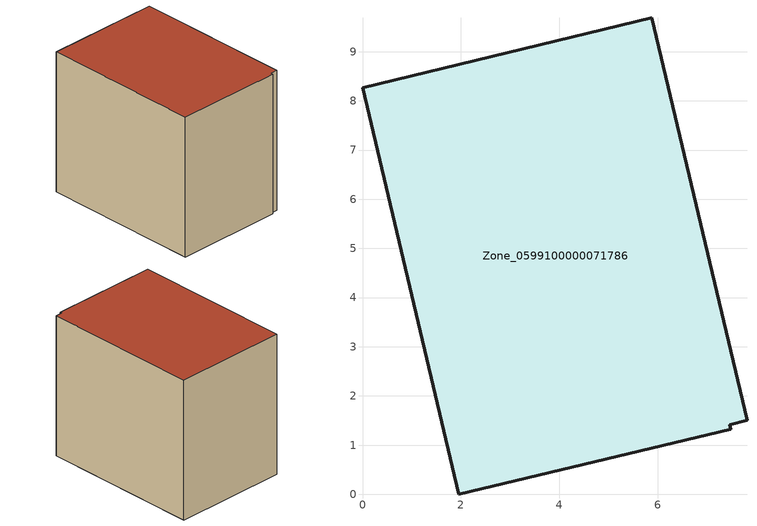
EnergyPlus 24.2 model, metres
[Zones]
Zone_0599100000071786
 floor ground (C_G): 7.82,1.51 7.46,1.42 7.48,1.32 1.96,0 0,8.27 5.88,9.69 z0
 wall outside (C_F): 7.82,1.51 5.88,9.69 0,8.27 1.96,0 7.48,1.32 7.46,1.42 7.82,1.51 z0:7.47
 roof outside (C_R): 7.46,1.42 7.82,1.51 5.88,9.69 0,8.27 1.96,0 7.48,1.32 z7.47
[BUILDING]
Pand.0599100000071786: North Axis=0; Terrain=City; Loads Convergence Tolerance Value=0.04; Temperature Convergence Tolerance Value=0.4; Solar Distribution=FullExterior; Maximum Number of Warmup Days=25; Minimum Number of Warmup Days=1
[Site:Location]
Rotterdam.The.Hague.AP_ZH_NLD Design_Conditions: Latitude=51.96; Longitude=4.45; Time Zone=1; Elevation=-4.5
[SITE:GROUNDTEMPERATURE:BUILDINGSURFACE]
18, 18, 18, 18, 18, 18, 18, 18, 18, 18, 18, 18
[MATERIAL] Thermal Absorptance=0.9; Solar Absorptance=0.7; Visible Absorptance=0.7
Name | Roughness | Thickness | Conductivity | Density | Specific Heat
G.TI.1965-1974 | MediumSmooth | 0.15 | 0.882353 | 540 | 1210
F.TI.1965-1974 | Rough | 0.3 | 0.697674 | 1920 | 840
R.TI.1965-1974 | MediumRough | 0.2 | 0.232558 | 1500 | 1000
[CONSTRUCTION]
C_G: G.TI.1965-1974
C_F: F.TI.1965-1974
C_R: R.TI.1965-1974
[ZONE]
Zone_0599100000071786: Type=1; Multiplier=1; Ceiling Height=Autocalculate; Volume=Autocalculate; Floor Area=autocalculate; Part of Total Floor Area=Yes
[ZONEINFILTRATION:DESIGNFLOWRATE]
Infil_Zone_0599100000071786: Zone or ZoneList or Space or SpaceList=Zone_0599100000071786; Schedule=AlwaysOn; Design Flow Rate Calculation Method=Flow/Area; Flow Rate per Floor Area=0.003; Constant Term Coefficient=1; Temperature Term Coefficient=0; Velocity Term Coefficient=0; Velocity Squared Term Coefficient=0
[HVACTEMPLATE:ZONE:IDEALLOADSAIRSYSTEM]
Zone_0599100000071786: Maximum Heating Supply Air Temperature=50; Minimum Cooling Supply Air Temperature=13; Maximum Heating Supply Air Humidity Ratio=0.0156; Minimum Cooling Supply Air Humidity Ratio=0.0077; Heating Limit=NoLimit; Cooling Limit=NoLimit; Dehumidification Control Type=ConstantSensibleHeatRatio; Cooling Sensible Heat Ratio=0.7; Dehumidification Setpoint=60; Humidification Control Type=None; Humidification Setpoint=30; Outdoor Air Method=None; Outdoor Air Flow Rate per Person=0.00944; Outdoor Air Flow Rate per Zone Floor Area=0; Outdoor Air Flow Rate per Zone=0; Demand Controlled Ventilation Type=None; Outdoor Air Economizer Type=NoEconomizer; Heat Recovery Type=None; Sensible Heat Recovery Effectiveness=0.7; Latent Heat Recovery Effectiveness=0.65
[ZONECONTROL:THERMOSTAT]
ThermostatControl_Zone_0599100000071786: Zone or ZoneList=Zone_0599100000071786; Control Type Schedule=DualSetpointControlType; Control 1=Thermostat_Zone_0599100000071786; Temperature Difference Between Cutout And Setpoint=0
[THERMOSTATSETPOINT:DUALSETPOINT]
Thermostat_Zone_0599100000071786: Heating Setpoint Temperature Schedule=HeatingSetpoint_Zone_0599100000071786; Cooling Setpoint Temperature Schedule=CoolingSetpoint_Zone_0599100000071786
[SCHEDULE:COMPACT]
HeatingSetpoint_Zone_0599100000071786: Through: 12/31, For: AllDays, Until: 24:00, 21
CoolingSetpoint_Zone_0599100000071786: Through: 12/31, For: AllDays, Until: 24:00, 24
DualSetpointControlType: Through: 12/31, For: AllDays, Until: 24:00, 4
AlwaysOn: Through: 12/31, For: AllDays, Until: 24:00, 1
